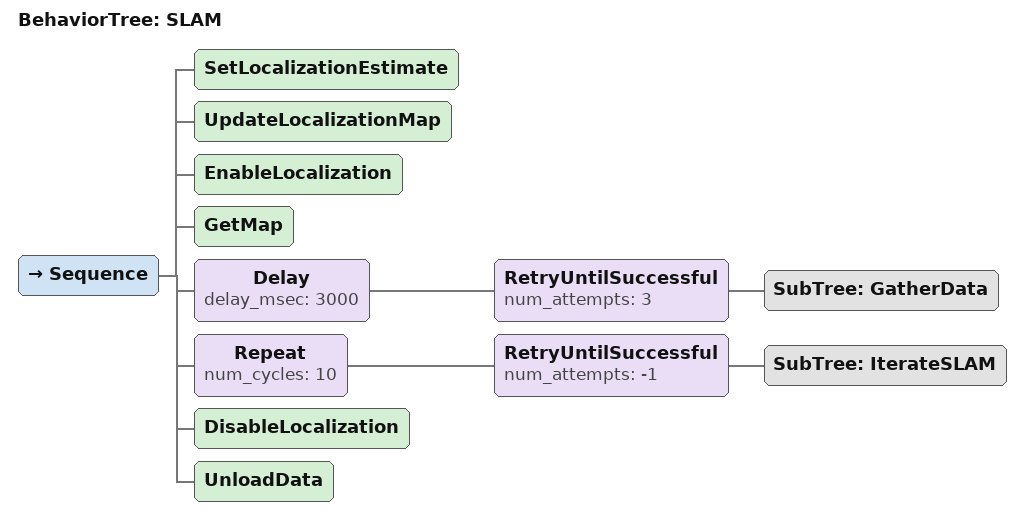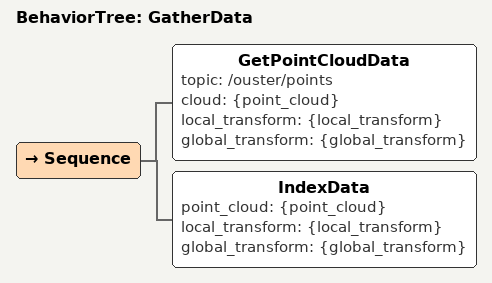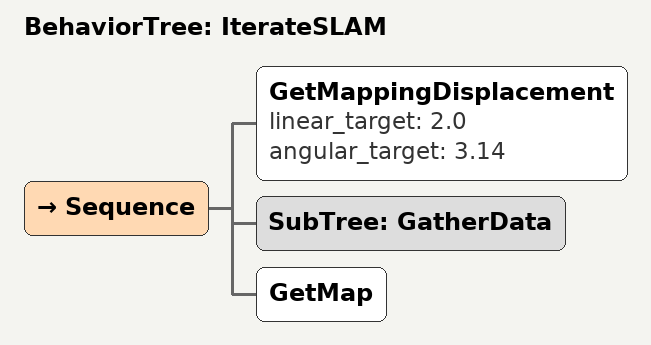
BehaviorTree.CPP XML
<root main_tree_to_execute="SLAM" BTCPP_format="4">

    <!-- perform full SLAM for 10 iterations -->
    <BehaviorTree ID="SLAM">
        <Sequence>
            <SetLocalizationEstimate/>
            <UpdateLocalizationMap/>
            <EnableLocalization/>
            <GetMap/>
            <Delay delay_msec="3000">
                <RetryUntilSuccessful num_attempts="3">
                    <SubTree ID="GatherData"/>
                </RetryUntilSuccessful>
            </Delay>
            <Repeat num_cycles="10">
                <RetryUntilSuccessful num_attempts="-1">
                    <SubTree ID="IterateSLAM"/>
                </RetryUntilSuccessful>
            </Repeat>
            <DisableLocalization/>
            <UnloadData/>
        </Sequence>
    </BehaviorTree>

    <BehaviorTree ID="GatherData">
        <Sequence>
            <!-- GetPointCloudData is available in watertender_behaviors -->
            <GetPointCloudData
                topic="/ouster/points"
                cloud="{point_cloud}"
                local_transform="{local_transform}"
                global_transform="{global_transform}"
            />
            <IndexData
                point_cloud="{point_cloud}"
                local_transform="{local_transform}"
                global_transform="{global_transform}"
            />
        </Sequence>
    </BehaviorTree>

    <BehaviorTree ID="IterateSLAM">
        <Sequence>
            <GetMappingDisplacement
                linear_target="2.0"
                angular_target="3.14"
            />
            <SubTree ID="GatherData"/>
            <GetMap/>
        </Sequence>
    </BehaviorTree>

</root>
